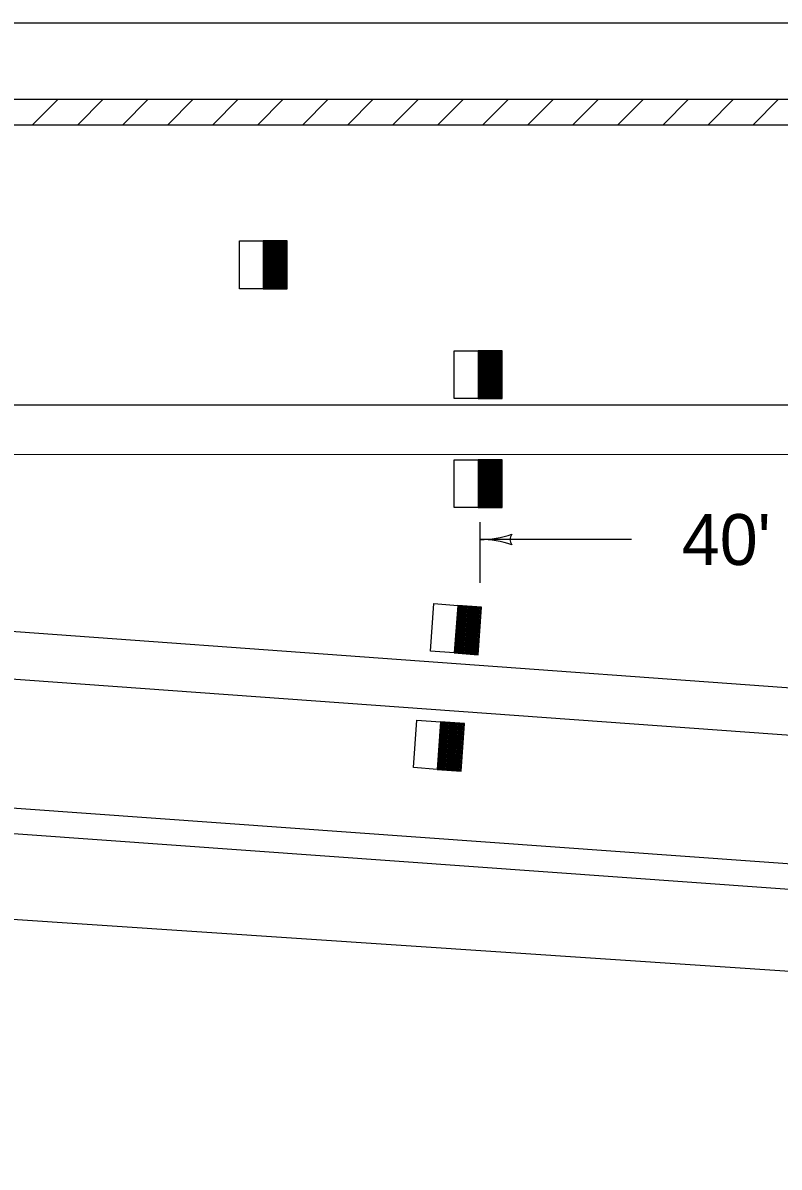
# Model space of a CAD drawing. Extents: x 1000 to 1036.3, y 1000 to 1022.
# Drawn here: x 1020.306 to 1023.275, y 1011.924 to 1016.416 of the extents above; entities that cross this region are included whole.
import ezdxf

# ---------------------------------------------------------------- set-up
doc = ezdxf.new("R2010")
doc.units = 0
doc.layers.add('Level 1', color=7, linetype='Continuous')

msp = doc.modelspace()

# ---------------------------------------------------------------- linework, layer by layer
at = {"layer": 'Level 1'}
for p, q in [((1007.5, 1016.416), (1035, 1016.416)), ((1020.3445, 1016.016), (1020.4445, 1016.116)), ((1020.5213, 1016.016), (1020.6213, 1016.116)), ((1020.6981, 1016.016), (1020.7981, 1016.116)), ((1020.8748, 1016.016), (1020.9748, 1016.116)), ((1021.0516, 1016.016), (1021.1516, 1016.116)), ((1021.2284, 1016.016), (1021.3284, 1016.116)), ((1021.4052, 1016.016), (1021.5052, 1016.116)), ((1021.5819, 1016.016), (1021.6819, 1016.116)), ((1021.7588, 1016.016), (1021.8588, 1016.116)), ((1021.9355, 1016.016), (1022.0355, 1016.116)), ((1022.1123, 1016.016), (1022.2123, 1016.116)), ((1022.2891, 1016.016), (1022.3891, 1016.116)), ((1022.4658, 1016.016), (1022.5658, 1016.116)), ((1022.6426, 1016.016), (1022.7426, 1016.116)), ((1022.8194, 1016.016), (1022.9194, 1016.116)), ((1022.9962, 1016.016), (1023.0962, 1016.116)), ((1023.1729, 1016.016), (1023.2729, 1016.116)), ((1021.1563, 1015.3723), (1021.1563, 1015.5598)), ((1021.1563, 1015.5598), (1021.25, 1015.5598)), ((1021.3438, 1015.5598), (1021.25, 1015.5598)), ((1021.25, 1015.5598), (1021.25, 1015.3723)), ((1021.255, 1015.5598), (1021.255, 1015.3723)), ((1021.26, 1015.5598), (1021.26, 1015.3723)), ((1021.265, 1015.5598), (1021.265, 1015.3723)), ((1021.27, 1015.5598), (1021.27, 1015.3723)), ((1021.275, 1015.5598), (1021.275, 1015.3723)), ((1021.28, 1015.5598), (1021.28, 1015.3723)), ((1021.285, 1015.5598), (1021.285, 1015.3723)), ((1021.29, 1015.5598), (1021.29, 1015.3723)), ((1021.295, 1015.5598), (1021.295, 1015.3723)), ((1021.3, 1015.5598), (1021.3, 1015.3723)), ((1021.305, 1015.5598), (1021.305, 1015.3723)), ((1021.31, 1015.5598), (1021.31, 1015.3723)), ((1021.315, 1015.5598), (1021.315, 1015.3723)), ((1021.32, 1015.5598), (1021.32, 1015.3723)), ((1021.325, 1015.5598), (1021.325, 1015.3723)), ((1021.33, 1015.5598), (1021.33, 1015.3723)), ((1021.335, 1015.5598), (1021.335, 1015.3723)), ((1021.34, 1015.5598), (1021.34, 1015.3723)), ((1021.3438, 1015.3723), (1021.3438, 1015.5598)), ((1021.25, 1015.3723), (1021.1563, 1015.3723)), ((1021.25, 1015.3723), (1021.3438, 1015.3723)), ((1022, 1014.941), (1022, 1015.1285)), ((1022, 1015.1285), (1022.0938, 1015.1285)), ((1022.1875, 1015.1285), (1022.0938, 1015.1285)), ((1022.0938, 1015.1285), (1022.0938, 1014.941)), ((1022.0988, 1015.1285), (1022.0988, 1014.941)), ((1022.1038, 1015.1285), (1022.1038, 1014.941)), ((1022.1088, 1015.1285), (1022.1088, 1014.941)), ((1022.1138, 1015.1285), (1022.1138, 1014.941)), ((1022.1188, 1015.1285), (1022.1188, 1014.941)), ((1022.1238, 1015.1285), (1022.1238, 1014.941)), ((1022.1288, 1015.1285), (1022.1288, 1014.941)), ((1022.1338, 1015.1285), (1022.1338, 1014.941)), ((1022.1388, 1015.1285), (1022.1388, 1014.941)), ((1022.1438, 1015.1285), (1022.1438, 1014.941)), ((1022.1488, 1015.1285), (1022.1488, 1014.941)), ((1022.1538, 1015.1285), (1022.1538, 1014.941)), ((1022.1588, 1015.1285), (1022.1588, 1014.941)), ((1022.1638, 1015.1285), (1022.1638, 1014.941)), ((1022.1688, 1015.1285), (1022.1688, 1014.941)), ((1022.1738, 1015.1285), (1022.1738, 1014.941)), ((1022.1788, 1015.1285), (1022.1788, 1014.941)), ((1022.1838, 1015.1285), (1022.1838, 1014.941)), ((1022.1875, 1014.941), (1022.1875, 1015.1285)), ((1022.0938, 1014.941), (1022, 1014.941)), ((1022.0938, 1014.941), (1022.1875, 1014.941)), ((1008, 1014.916), (1027.6513, 1014.916)), ((1027.6541, 1013.3054), (1007.9998, 1014.7263)), ((1027.6513, 1014.723), (1010.7396, 1014.7172)), ((1027.6582, 1013.4894), (1010.7396, 1014.7172)), ((1022, 1014.5135), (1022, 1014.701)), ((1022, 1014.701), (1022.0938, 1014.701)), ((1022.1875, 1014.701), (1022.0938, 1014.701)), ((1022.0938, 1014.701), (1022.0938, 1014.5135)), ((1022.0988, 1014.701), (1022.0988, 1014.5135)), ((1022.1038, 1014.701), (1022.1038, 1014.5135)), ((1022.1088, 1014.701), (1022.1088, 1014.5135)), ((1022.1138, 1014.701), (1022.1138, 1014.5135)), ((1022.1188, 1014.701), (1022.1188, 1014.5135)), ((1022.1238, 1014.701), (1022.1238, 1014.5135)), ((1022.1288, 1014.701), (1022.1288, 1014.5135)), ((1022.1338, 1014.701), (1022.1338, 1014.5135)), ((1022.1388, 1014.701), (1022.1388, 1014.5135)), ((1022.1438, 1014.701), (1022.1438, 1014.5135)), ((1022.1488, 1014.701), (1022.1488, 1014.5135)), ((1022.1538, 1014.701), (1022.1538, 1014.5135)), ((1022.1588, 1014.701), (1022.1588, 1014.5135)), ((1022.1638, 1014.701), (1022.1638, 1014.5135)), ((1022.1688, 1014.701), (1022.1688, 1014.5135)), ((1022.1738, 1014.701), (1022.1738, 1014.5135)), ((1022.1788, 1014.701), (1022.1788, 1014.5135)), ((1022.1838, 1014.701), (1022.1838, 1014.5135)), ((1022.1875, 1014.5135), (1022.1875, 1014.701)), ((1022.0938, 1014.5135), (1022, 1014.5135)), ((1022.0938, 1014.5135), (1022.1875, 1014.5135)), ((1022.101, 1014.2173), (1022.101, 1014.4559)), ((1022.6957, 1014.3876), (1022.101, 1014.3876)), ((1021.9062, 1013.9489), (1021.9197, 1014.1359)), ((1021.9197, 1014.1359), (1022.0132, 1014.1292)), ((1022.0132, 1014.1292), (1021.9997, 1013.9422)), ((1022.0182, 1014.1288), (1022.0047, 1013.9418)), ((1022.0232, 1014.1284), (1022.0097, 1013.9414)), ((1022.1067, 1014.1224), (1022.0132, 1014.1292)), ((1022.0282, 1014.1281), (1022.0147, 1013.9411)), ((1022.0332, 1014.1278), (1022.0196, 1013.9408)), ((1022.0382, 1014.1273), (1022.0246, 1013.9403)), ((1022.0431, 1014.127), (1022.0296, 1013.94)), ((1022.0481, 1014.1267), (1022.0346, 1013.9397)), ((1022.0531, 1014.1263), (1022.0396, 1013.9393)), ((1022.0581, 1014.1259), (1022.0446, 1013.9389)), ((1022.0631, 1014.1256), (1022.0496, 1013.9386)), ((1022.0681, 1014.1252), (1022.0545, 1013.9382)), ((1022.073, 1014.1248), (1022.0595, 1013.9378)), ((1022.078, 1014.1245), (1022.0645, 1013.9375)), ((1022.083, 1014.1241), (1022.0695, 1013.9371)), ((1022.088, 1014.1238), (1022.0745, 1013.9368)), ((1022.093, 1014.1234), (1022.0795, 1013.9364)), ((1022.098, 1014.123), (1022.0844, 1013.936)), ((1022.103, 1014.1227), (1022.0894, 1013.9357)), ((1022.0932, 1013.9354), (1022.1067, 1014.1224)), ((1021.9997, 1013.9422), (1021.9062, 1013.9489)), ((1021.9997, 1013.9422), (1022.0932, 1013.9354)), ((1007.5, 1013.748), (1034.8651, 1011.9238)), ((1021.8393, 1013.4921), (1021.8528, 1013.6791)), ((1021.8528, 1013.6791), (1021.9463, 1013.6723)), ((1021.9463, 1013.6723), (1021.9328, 1013.4853)), ((1021.9513, 1013.672), (1021.9378, 1013.485)), ((1021.9563, 1013.6716), (1021.9428, 1013.4846)), ((1022.0398, 1013.6656), (1021.9463, 1013.6723)), ((1021.9613, 1013.6713), (1021.9478, 1013.4843)), ((1021.9663, 1013.6709), (1021.9528, 1013.4839)), ((1021.9713, 1013.6705), (1021.9578, 1013.4835)), ((1021.9763, 1013.6702), (1021.9628, 1013.4832)), ((1021.9813, 1013.6698), (1021.9678, 1013.4828)), ((1021.9863, 1013.6694), (1021.9728, 1013.4824)), ((1021.9913, 1013.6691), (1021.9778, 1013.4821)), ((1021.9963, 1013.6688), (1021.9828, 1013.4818)), ((1022.0013, 1013.6683), (1021.9877, 1013.4813)), ((1022.0062, 1013.668), (1021.9927, 1013.481)), ((1022.0112, 1013.6677), (1021.9977, 1013.4807)), ((1022.0162, 1013.6673), (1022.0027, 1013.4803)), ((1022.0212, 1013.6669), (1022.0077, 1013.4799)), ((1022.0262, 1013.6666), (1022.0127, 1013.4796)), ((1022.0312, 1013.6662), (1022.0176, 1013.4792)), ((1022.0362, 1013.6658), (1022.0226, 1013.4788)), ((1022.0263, 1013.4786), (1022.0398, 1013.6656)), ((1021.9328, 1013.4853), (1021.8393, 1013.4921)), ((1021.9328, 1013.4853), (1022.0263, 1013.4786))]:
    msp.add_line(p, q, dxfattribs=at)
for points in [[(1007.5, 1016.116), (1035, 1016.116)], [(1007.5, 1016.016), (1035, 1016.016)], [(1007.5, 1014.2503), (1027.6093, 1012.8072), (1034.8916, 1012.3216)], [(1007.5, 1014.1501), (1027.6023, 1012.7074), (1034.8849, 1012.2218)]]:
    msp.add_lwpolyline(points, dxfattribs=at)
for centre, radius, start, end in [((1022.101, 1014.7782), 0.3906, 270, 288.6688), ((1022.2495, 1014.3875), 0.0312, 138.7746, 220.8913), ((1022.101, 1014.7782), 0.3906, 269.9878, 270), ((1022.101, 1013.997), 0.3906, 71.3472, 89.9939)]:
    msp.add_arc(centre, radius, start, end, dxfattribs=at)

# ---------------------------------------------------------------- texts
msp.add_text("40'", height=0.2, dxfattribs=at).set_placement((1022.8936, 1014.2876))

doc.saveas('drawing.dxf')
